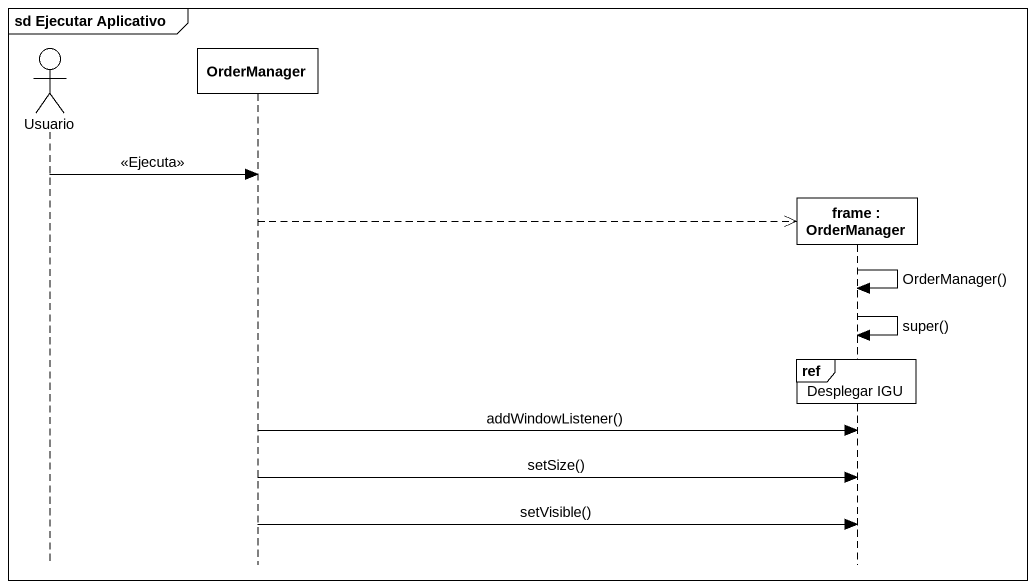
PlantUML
@startuml
mainframe sd Ejecutar Aplicativo
hide footbox
actor Usuario
participant OrderManager
participant "frame : OrderManager" as frame_

Usuario -> OrderManager : <<Ejecuta>>
OrderManager -->> frame_ **
frame_ -> frame_ : OrderManager()
frame_ -> frame_ : super()
ref over frame_ : Desplegar IGU
OrderManager -> frame_ : addWindowListener()
OrderManager -> frame_ : setSize()
OrderManager -> frame_ : setVisible()
@enduml
